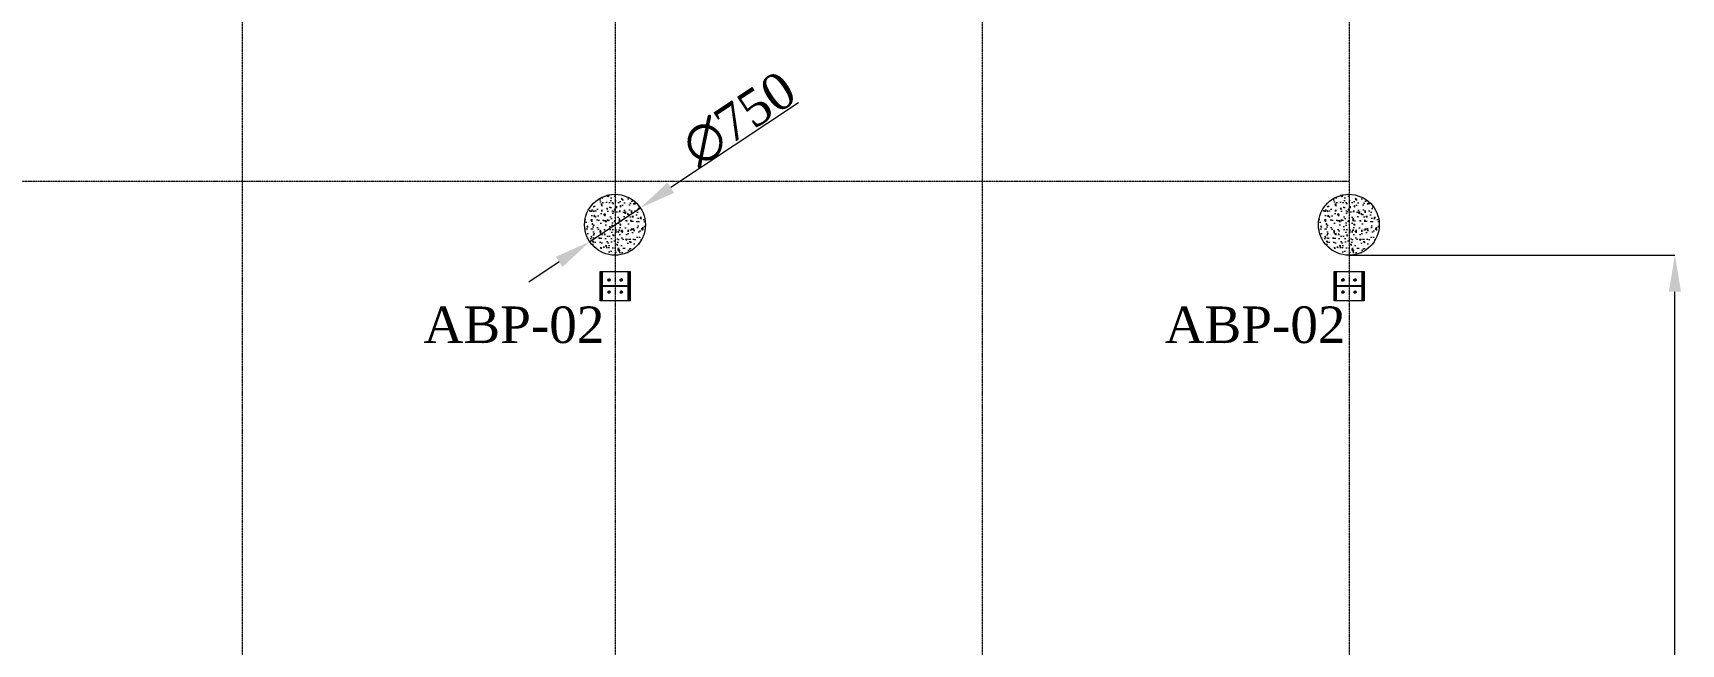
# Model space of a CAD drawing. Header units: millimetres. Extents: x 0 to 13151789, y -1482478 to 0.
# Drawn here: x 12796195 to 12816497, y -1308623 to -1301097 of the extents above; entities that cross this region are included whole.
import ezdxf
from ezdxf.entities.mleader import LeaderData, LeaderLine
from ezdxf.math import Vec2, Vec3

# ---------------------------------------------------------------- set-up
doc = ezdxf.new("R2010")
doc.units = ezdxf.units.MM
doc.header["$LTSCALE"] = 0.4
doc.header["$MEASUREMENT"] = 0
doc.header["$PDMODE"] = 66
doc.linetypes.add('CENTER', pattern=[2, 1.25, -0.25, 0.25, -0.25])
doc.linetypes.add('XKITLINE03', pattern=[6, 3, -1, 1, -1])
doc.layers.get('Defpoints').update_dxf_attribs({"lineweight": 0})
for name, color, linetype, lineweight in [('2', 3, 'Continuous', 0), ('Grid', 202, 'CENTER', 0), ('HATCH', 8, 'Continuous', 0), ('Layer 1', 7, 'Continuous', 0), ('Other object type', 1, 'Continuous', 0), ('Outer Line', 1, 'Continuous', 0)]:
    doc.layers.add(name, color=color, linetype=linetype, lineweight=lineweight)
doc.styles.add('style2', font='ARIALN.TTF')
doc.styles.add('TNROMAN', font='times.ttf')
doc.dimstyles.new('shahid', dxfattribs={"dimtxt": 37.0005, "dimasz": 20, "dimexe": 8, "dimexo": 10, "dimgap": 5, "dimtad": 3, "dimdec": 0, "dimrnd": 1, "dimzin": 0, "dimdsep": 46, "dimtxsty": 'style2', "dimcen": 0.09, "dimclrt": 1, "dimadec": 0, "dimazin": 0, "dimtfac": 1, "dimtdec": 0, "dimtix": 1, "dimtmove": 1, "dimatfit": 3, "dimfxl": 1, "dimtolj": 1, "dimtzin": 0, "dimlwd": 5, "dimlwe": 5, "dimarcsym": 0})
pattern_1 = [(315, (12111452.30396, 6300828.29189), (0.0883883476483, 0.0883883476483), [])]
pattern_2 = [(315, (12102412.30396, 6300828.29189), (0.0883883476483, 0.0883883476483), [])]

# ---------------------------------------------------------------- blocks, each defined once
blk = doc.blocks.new('*D126')
at = {"layer": 'Defpoints', "color": 0, "lineweight": 0, "transparency": 16777216}
for p in [(12812407, -1303834), (12816422, -1303834), (12812407, -1318674)]:
    blk.add_point(p, dxfattribs=at)
at = {"layer": 'Layer 1', "color": 8, "lineweight": 5, "transparency": 16777216}
for p, q in [((12812407, -1303834), (12816422, -1303834)), ((12816422, -1318224), (12816422, -1304284)), ((12812407, -1318674), (12816422, -1318674))]:
    blk.add_line(p, q, dxfattribs=at)
at = {"layer": 'Layer 1', "color": 8, "lineweight": 0, "transparency": 16777216}
for points in [[(12816347, -1304284), (12816497, -1304284), (12816422, -1303834)], [(12816347, -1318224), (12816497, -1318224), (12816422, -1318674)]]:
    blk.add_solid(points, dxfattribs=at)
at = {"layer": 'Layer 1', "color": 2, "lineweight": 0, "transparency": 16777216, "insert": (12816189, -1311254), "char_height": 450, "attachment_point": 5, "rotation": 90, "style": 'TNROMAN'}
blk.add_mtext('\\A1;14840', dxfattribs=at)
blk = doc.blocks.new('*D133')
at = {"layer": 'Defpoints', "color": 0, "lineweight": 0, "transparency": 16777216}
for p in [(12803678, -1303251), (12803053, -1303667)]:
    blk.add_point(p, dxfattribs=at)
at = {"layer": 'Layer 1', "color": 8, "lineweight": 5, "transparency": 16777216}
for p, q in [((12805626, -1301957), (12804053, -1303002)), ((12803053, -1303667), (12803678, -1303251)), ((12802678, -1303916), (12802304, -1304165))]:
    blk.add_line(p, q, dxfattribs=at)
at = {"layer": 'Layer 1', "color": 8, "lineweight": 0, "transparency": 16777216}
for points in [[(12804011, -1302940), (12804094, -1303065), (12803678, -1303251)], [(12802637, -1303853), (12802720, -1303978), (12803053, -1303667)]]:
    blk.add_solid(points, dxfattribs=at)
at = {"layer": 'Layer 1', "color": 2, "lineweight": 0, "transparency": 16777216, "insert": (12804894, -1302155), "char_height": 450, "attachment_point": 5, "rotation": 33.6089, "style": 'TNROMAN'}
blk.add_mtext('\\A1;∅750', dxfattribs=at)

msp = doc.modelspace()

# ---------------------------------------------------------------- hatches: boundary and pattern name
at = {"layer": '2', "lineweight": 0}
h = msp.add_hatch(dxfattribs=at)
h.set_pattern_fill('ANSI31', color=256, angle=-90)
h.set_pattern_definition([(315, (12129528.80396, 6301047.79189), (0.0883883476483, 0.0883883476483), [])])
h.paths.add_polyline_path([(12803207.3, -1304208), (12803527.3, -1304208), (12803527.3, -1304039), (12803543.3, -1304039), (12803543.3, -1304389), (12803527.3, -1304389), (12803527.3, -1304220), (12803207.3, -1304220), (12803207.3, -1304389), (12803191.3, -1304389), (12803191.3, -1304039), (12803207.3, -1304039)])
h = msp.add_hatch(dxfattribs=at)
h.set_pattern_fill('ANSI31', color=256, angle=-90)
h.set_pattern_definition([(315, (12138568.80396, 6301047.79189), (0.0883883476483, 0.0883883476483), [])])
h.paths.add_polyline_path([(12812247.3, -1304208), (12812567.3, -1304208), (12812567.3, -1304039), (12812583.3, -1304039), (12812583.3, -1304389), (12812567.3, -1304389), (12812567.3, -1304220), (12812247.3, -1304220), (12812247.3, -1304389), (12812231.3, -1304389), (12812231.3, -1304039), (12812247.3, -1304039)])
at = {"layer": 'HATCH', "lineweight": 0}
h = msp.add_hatch(dxfattribs=at)
h.set_pattern_fill('AR-CONC', color=251, scale=22, angle=90)
h.set_pattern_definition([(140, (5149928.71, -1962682.04), (13.8054697, 157.7972402), [16.5, -181.5]), (85, (5149928.71, -1962682.04), (-165.4822694, -30.5252934), [13.2, -145.2]), (190.4514445, (5149929.86, -1962668.89), (-151.676798, 127.2719463), [14.0228422, -154.2512646]), (136.1842, (5149884.71, -1962682.04), (36.414242, 234.7930927), [24.75, -272.25]), (186.6356355, (5149887.75, -1962662.48), (-214.306092, 205.625628), [21.034275, -231.377027]), (81.184164, (5149884.71, -1962682.04), (-214.306092, 205.625628), [19.8, -217.8]), (111, (5149895.71, -1962660.04), (88.576156, 131.3195515), [16.5, -181.5]), (56, (5149895.71, -1962660.04), (-159.53301, 53.529373), [13.2, -145.2]), (161.4514447, (5149903.1, -1962649.1), (-70.9568536, 184.848923), [14.0228418, -154.2512646]), (127.5, (5149928.71, -1962682.04), (-73.23664784, 2.67516817), [0, -143.44, 0, -147.4, 0, -145.75]), (97.5, (5149928.71, -1962682.04), (-86.7705766, 57.8752982), [0, -84.04, 0, -140.14, 0, -55.55]), (57.5, (5149928.71, -1962731.1), (4.9620718, 117.44093596), [0, -55, 0, -171.6, 0, -227.7]), (47.5, (5149928.71, -1962753.1), (-22.0230961, 128.3009573), [0, -71.5, 0, -113.96, 0, -161.7])])
h.paths.add_polyline_path([(12803367.3, -1303084, 0.4156555), (12802990.5, -1303459, 0.4156555), (12803367.3, -1303834)])
h.paths.add_polyline_path([(12803740.5, -1303459, 0.4127731), (12803367.3, -1303084), (12803367.3, -1303834, 0.4127731)])
h = msp.add_hatch(dxfattribs=at)
h.set_pattern_fill('AR-CONC', color=251, scale=22, angle=90)
h.set_pattern_definition([(140, (5158968.71, -1962682.04), (13.8054697, 157.7972402), [16.5, -181.5]), (85, (5158968.71, -1962682.04), (-165.4822694, -30.5252934), [13.2, -145.2]), (190.4514445, (5158969.86, -1962668.89), (-151.676798, 127.2719463), [14.0228422, -154.2512646]), (136.1842, (5158924.71, -1962682.04), (36.414242, 234.7930927), [24.75, -272.25]), (186.6356355, (5158927.75, -1962662.48), (-214.306092, 205.625628), [21.034275, -231.377027]), (81.184164, (5158924.71, -1962682.04), (-214.306092, 205.625628), [19.8, -217.8]), (111, (5158935.71, -1962660.04), (88.576156, 131.3195515), [16.5, -181.5]), (56, (5158935.71, -1962660.04), (-159.53301, 53.529373), [13.2, -145.2]), (161.4514447, (5158943.1, -1962649.1), (-70.9568536, 184.848923), [14.0228418, -154.2512646]), (127.5, (5158968.71, -1962682.04), (-73.23664784, 2.67516817), [0, -143.44, 0, -147.4, 0, -145.75]), (97.5, (5158968.71, -1962682.04), (-86.7705766, 57.8752982), [0, -84.04, 0, -140.14, 0, -55.55]), (57.5, (5158968.71, -1962731.1), (4.9620718, 117.44093596), [0, -55, 0, -171.6, 0, -227.7]), (47.5, (5158968.71, -1962753.1), (-22.0230961, 128.3009573), [0, -71.5, 0, -113.96, 0, -161.7])])
h.paths.add_polyline_path([(12812407.3, -1303084, 0.4156555), (12812030.5, -1303459, 0.4156555), (12812407.3, -1303834)])
h.paths.add_polyline_path([(12812780.5, -1303459, 0.4127731), (12812407.3, -1303084), (12812407.3, -1303834, 0.4127731)])
h = msp.add_hatch(dxfattribs=at)
h.set_pattern_fill('ANSI31', color=8, angle=-90)
h.set_pattern_definition(pattern_2)
h.paths.add_polyline_path([(12803292.3, -1304124.7, -1), (12803292.3, -1304153.3, -1)])
h = msp.add_hatch(dxfattribs=at)
h.set_pattern_fill('ANSI31', color=8, angle=-90)
h.set_pattern_definition(pattern_2)
h.paths.add_polyline_path([(12803442.3, -1304153.3, -1), (12803442.3, -1304124.7, -1)])
h = msp.add_hatch(dxfattribs=at)
h.set_pattern_fill('ANSI31', color=8, angle=-90)
h.set_pattern_definition(pattern_1)
h.paths.add_polyline_path([(12812332.3, -1304124.7, -1), (12812332.3, -1304153.3, -1)])
h = msp.add_hatch(dxfattribs=at)
h.set_pattern_fill('ANSI31', color=8, angle=-90)
h.set_pattern_definition(pattern_1)
h.paths.add_polyline_path([(12812482.3, -1304153.3, -1), (12812482.3, -1304124.7, -1)])
h = msp.add_hatch(dxfattribs=at)
h.set_pattern_fill('ANSI31', color=8, angle=-90)
h.set_pattern_definition(pattern_2)
h.paths.add_polyline_path([(12803292.3, -1304274.7, -1), (12803292.3, -1304303.3, -1)])
h = msp.add_hatch(dxfattribs=at)
h.set_pattern_fill('ANSI31', color=8, angle=-90)
h.set_pattern_definition(pattern_2)
h.paths.add_polyline_path([(12803442.3, -1304303.3, -1), (12803442.3, -1304274.7, -1)])
h = msp.add_hatch(dxfattribs=at)
h.set_pattern_fill('ANSI31', color=8, angle=-90)
h.set_pattern_definition(pattern_1)
h.paths.add_polyline_path([(12812332.3, -1304274.7, -1), (12812332.3, -1304303.3, -1)])
h = msp.add_hatch(dxfattribs=at)
h.set_pattern_fill('ANSI31', color=8, angle=-90)
h.set_pattern_definition(pattern_1)
h.paths.add_polyline_path([(12812482.3, -1304303.3, -1), (12812482.3, -1304274.7, -1)])

# ---------------------------------------------------------------- linework, layer by layer
at = {"layer": '2', "lineweight": 0}
for points in [[(12803207.3, -1304220), (12803207.3, -1304389), (12803191.3, -1304389), (12803191.3, -1304039), (12803207.3, -1304039), (12803207.3, -1304208), (12803527.3, -1304208), (12803527.3, -1304039), (12803543.3, -1304039), (12803543.3, -1304389), (12803527.3, -1304389), (12803527.3, -1304220)], [(12812247.3, -1304220), (12812247.3, -1304389), (12812231.3, -1304389), (12812231.3, -1304039), (12812247.3, -1304039), (12812247.3, -1304208), (12812567.3, -1304208), (12812567.3, -1304039), (12812583.3, -1304039), (12812583.3, -1304389), (12812567.3, -1304389), (12812567.3, -1304220)]]:
    msp.add_lwpolyline(points, close=True, dxfattribs=at)
at = {"layer": 'Grid', "linetype": 'XKITLINE03', "lineweight": 0}
for p, q in [((12798772.3, -1287783.4), (12798772.3, -1320385.5)), ((12803367.3, -1287783.4), (12803367.3, -1320385.5)), ((12807887.3, -1287783.4), (12807887.3, -1320385.5)), ((12812407.3, -1287783.4), (12812407.3, -1320385.5)), ((12758648.3, -1302922), (12812407.3, -1302922))]:
    msp.add_line(p, q, dxfattribs=at)
at = {"layer": 'Other object type', "color": 0, "lineweight": 0}
for points in [[(12803182.3, -1304034), (12803552.3, -1304034), (12803552.3, -1304394), (12803182.3, -1304394)], [(12812222.3, -1304034), (12812592.3, -1304034), (12812592.3, -1304394), (12812222.3, -1304394)]]:
    msp.add_lwpolyline(points, close=True, dxfattribs=at)
at = {"layer": 'Other object type', "color": 241, "lineweight": 0}
for centre in [(12803365.5, -1303459), (12812405.5, -1303459)]:
    msp.add_circle(centre, 375, dxfattribs=at)
at = {"layer": 'Other object type', "color": 8, "lineweight": 0}
for centre in [(12803292.3, -1304139), (12803442.3, -1304139), (12812332.3, -1304139), (12812482.3, -1304139), (12803292.3, -1304289), (12803442.3, -1304289), (12812332.3, -1304289), (12812482.3, -1304289)]:
    msp.add_circle(centre, 14.3, dxfattribs=at)

# ---------------------------------------------------------------- dimensions: what is measured, and where the dimension line sits
at = {"layer": 'Layer 1', "color": 0, "lineweight": 0}
dim = msp.add_diameter_dim_2p(p1=(12803053.2, -1303666.6), p2=(12803677.8, -1303251.4), dimstyle='shahid', override={"dimtxt": 450, "dimasz": 450, "dimexe": 0, "dimexo": 0, "dimtxsty": 'TNROMAN', "dimclrd": 8, "dimclre": 8, "dimclrt": 2}, dxfattribs=at)
dim.commit()
dim.dimension.update_dxf_attribs({"geometry": '*D133', "text_midpoint": (12804894, -1302155.3)})
dim = msp.add_aligned_dim(p1=(12812407.3, -1318674), p2=(12812407.3, -1303834), distance=-4015.1, dimstyle='shahid', override={"dimtxt": 450, "dimasz": 450, "dimexe": 0, "dimexo": 0, "dimtxsty": 'TNROMAN', "dimclrd": 8, "dimclre": 8, "dimclrt": 2}, dxfattribs=at)
dim.commit()
dim.dimension.update_dxf_attribs({"geometry": '*D126', "text_midpoint": (12816188.5, -1311254)})

# ---------------------------------------------------------------- leaders
at = {"layer": 'Outer Line', "color": 0, "lineweight": 0}
ml = msp.add_multileader_mtext('Standard', dxfattribs=at)
ml.set_content('ABP-02', color=7, style='TNROMAN')
ml.set_leader_properties(color=215)
ml.build(insert=Vec2(0, 0))
ml.multileader.update_dxf_attribs({"dogleg_length": 92.4, "arrow_head_size": 50})
ctx = ml.context
ctx.base_point, ctx.char_height, ctx.arrow_head_size, ctx.landing_gap_size, ctx.plane_origin = Vec3(12800998.1, -1304694.3), 450, 50, 50, Vec3(12868373.4, -1308619.1)
ctx.text_align_type = 1
ctx.mtext.insert, ctx.mtext.rotation, ctx.mtext.width, ctx.mtext.defined_height, ctx.mtext.alignment, ctx.mtext.line_spacing_factor, ctx.mtext.flow_direction = Vec3(12802120.8, -1304465.4), 6.2831853, 2692.609, 304.4, 2, 0.8, 5
ml = msp.add_multileader_mtext('Standard', dxfattribs=at)
ml.set_content('ABP-02', color=7, style='TNROMAN')
ml.set_leader_properties(color=215)
ml.build(insert=Vec2(0, 0))
ml.multileader.update_dxf_attribs({"dogleg_length": 92.4, "arrow_head_size": 50})
ctx = ml.context
ctx.base_point, ctx.char_height, ctx.arrow_head_size, ctx.landing_gap_size, ctx.plane_origin = Vec3(12810127.5, -1304694.3), 450, 50, 50, Vec3(12877502.8, -1308619.1)
ctx.text_align_type = 1
ctx.mtext.insert, ctx.mtext.rotation, ctx.mtext.width, ctx.mtext.defined_height, ctx.mtext.alignment, ctx.mtext.line_spacing_factor, ctx.mtext.flow_direction = Vec3(12811250.2, -1304465.4), 6.2831853, 2692.609, 304.4, 2, 0.8, 5

doc.saveas('drawing.dxf')
